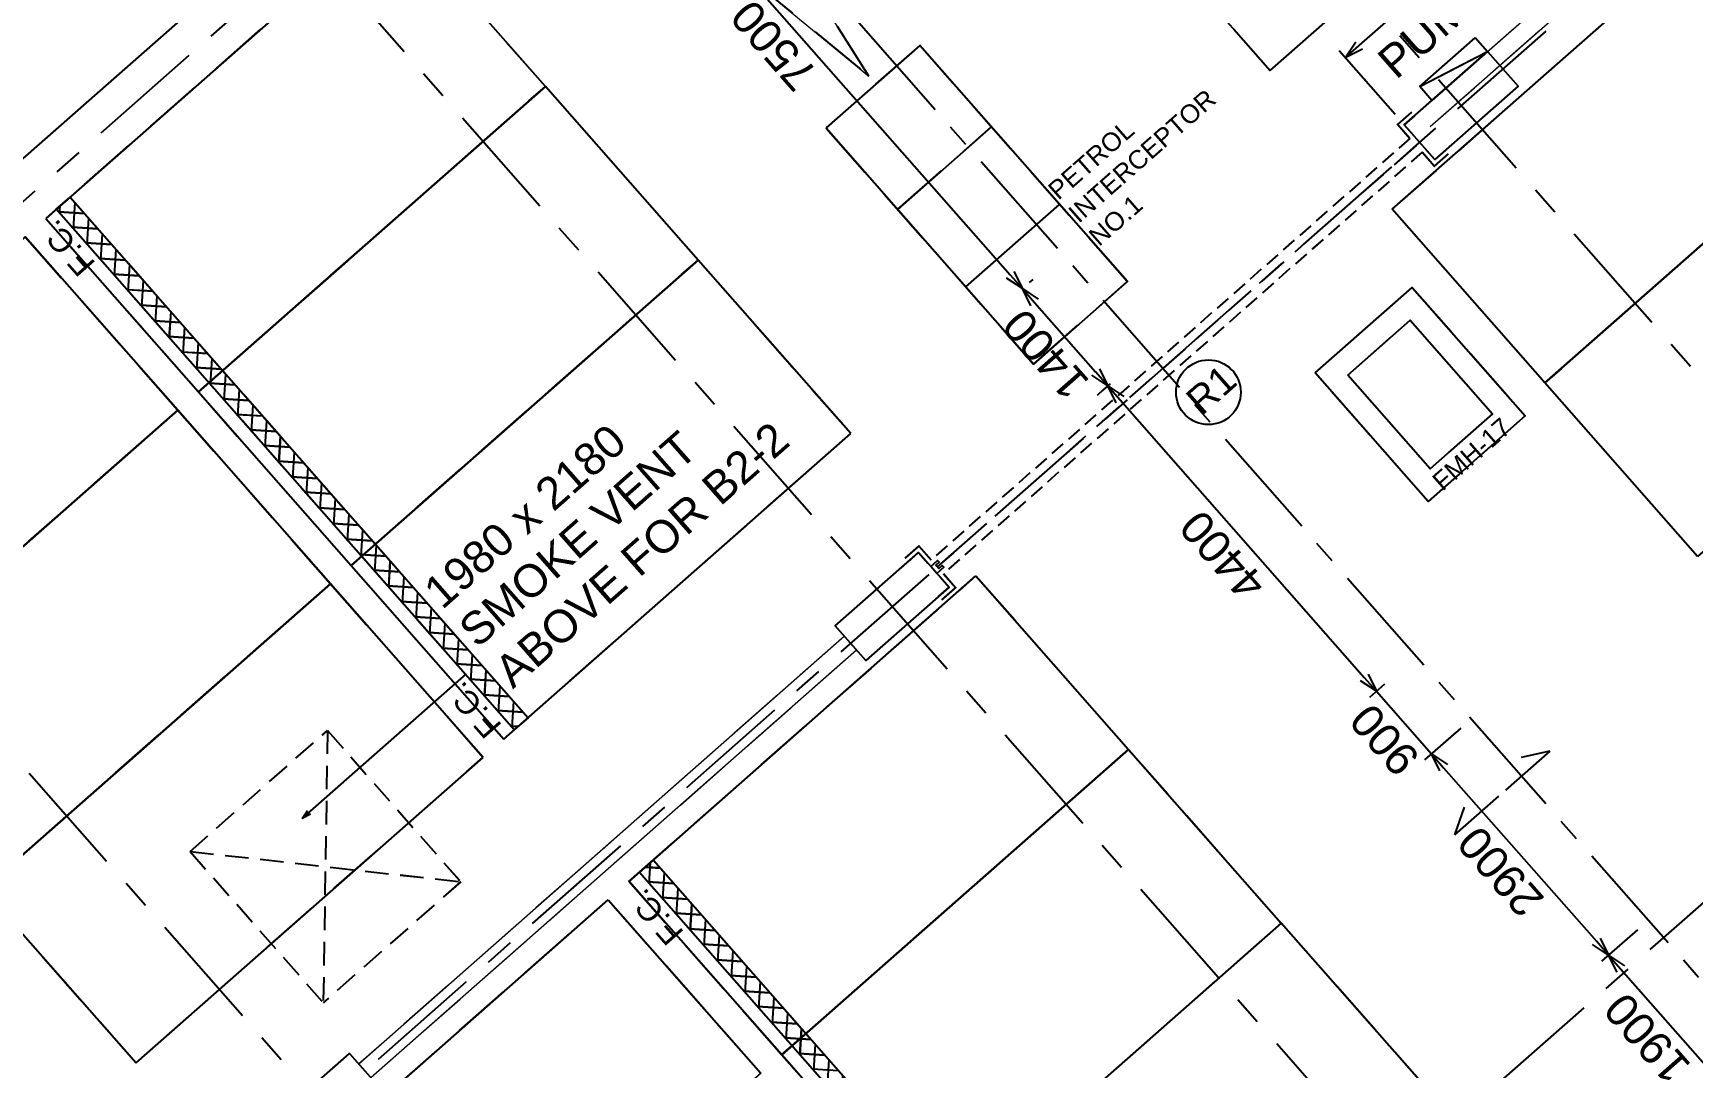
# Model space of a CAD drawing. Header units: millimetres. Extents: x 833946797 to 834440930, y 817746008 to 818399503.
# Drawn here: x 834311388 to 834329343, y 817964841 to 817976028 of the extents above; entities that cross this region are included whole.
import ezdxf

# ---------------------------------------------------------------- set-up
doc = ezdxf.new("R2010")
doc.units = ezdxf.units.MM
doc.header["$LTSCALE"] = 100
for name, pattern in [('CENTER', [2, 1.25, -0.25, 0.25, -0.25]), ('Grid Line', [22.225, 12.7, -3.175, 3.175, -3.175]), ('Hidden', [9.525, 6.35, -3.175]), ('HIDDENX2', [19.05, 12.7, -6.35])]:
    doc.linetypes.add(name, pattern=pattern)
for name, color, linetype in [('+C-160', 160, 'Hidden'), ('A-COLS', 3, 'Continuous'), ('DLN020__', 6, 'Continuous'), ('DLN030_1', 1, 'Continuous'), ('DLN030_2', 1, 'Continuous'), ('DLN0401_', 7, 'Continuous'), ('DLN0403__Room Name', 7, 'Continuous'), ('DLN040__', 3, 'Continuous'), ('DLN060__', 7, 'Continuous'), ('DLN220__', 7, 'Continuous'), ('DLN660', 1, 'Continuous'), ('DLN810__', 1, 'Continuous')]:
    doc.layers.add(name, color=color, linetype=linetype)
for name, color, linetype, lineweight in [('A-WALL', 7, 'Continuous', 9), ('A829_ROAD', 1, 'Continuous', 0), ('CORNER GUARD', 2, 'Continuous', 50), ('HCL520_T', 7, 'Continuous', 18)]:
    doc.layers.add(name, color=color, linetype=linetype, lineweight=lineweight)
doc.styles.add('3B50A-DLN-ARC-DWG-1002-P00-LB02$0$Standard', font='swiss.ttf')
doc.styles.get("Standard").update_dxf_attribs({"font": 'swiss.ttf'})
doc.styles.add('Swis721tBT', font='swissl.ttf')
doc.dimstyles.new('INTDIM', dxfattribs={"dimtxt": 200, "dimasz": 125, "dimexe": 100, "dimexo": 150, "dimgap": 80, "dimtad": 1, "dimdec": 0, "dimzin": 9, "dimdsep": 46, "dimtxsty": 'Swis721tBT', "dimblk": 'OPEN30', "dimcen": -125, "dimclrd": 256, "dimclre": 256, "dimclrt": 2, "dimaunit": 1, "dimadec": 1, "dimazin": 0, "dimtfac": 0.444444, "dimtdec": 0, "dimtix": 1, "dimtmove": 2, "dimatfit": 3, "dimldrblk": 'OPEN30', "dimfxl": 0, "dimtolj": 1, "dimlwd": -1, "dimlwe": -1, "dimarcsym": 0})
doc.dimstyles.new('INTDIM350', dxfattribs={"dimtxt": 350, "dimasz": 200, "dimexe": 100, "dimexo": 150, "dimgap": 100, "dimtad": 1, "dimdec": 0, "dimzin": 9, "dimdsep": 46, "dimtxsty": 'Swis721tBT', "dimblk": 'OPEN30', "dimcen": -125, "dimclrd": 256, "dimclre": 256, "dimclrt": 2, "dimaunit": 1, "dimadec": 1, "dimazin": 0, "dimtfac": 0.444444, "dimtdec": 0, "dimtix": 1, "dimtmove": 2, "dimatfit": 3, "dimldrblk": 'OPEN30', "dimfxl": 0, "dimtolj": 1, "dimlwd": -1, "dimlwe": -1, "dimarcsym": 0})
pattern_1 = [(86.3502, (834319897.64, 817945893.62), (-158.428, 10.1057), []), (176.3502, (834319897.64, 817945893.62), (-10.1057, -158.428), [])]

# ---------------------------------------------------------------- blocks, each defined once
blk = doc.blocks.new('_Open30')
at = {"color": 0, "linetype": 'ByBlock', "lineweight": -2}
for p, q in [((-1, 0.268), (0, 0)), ((0, 0), (-1, -0.268)), ((0, 0), (-1, 0))]:
    blk.add_line(p, q, dxfattribs=at)
blk = doc.blocks.new('*D31')
at = {"layer": 'Defpoints', "color": 0}
for p in [(834269377, 817985820), (834268235, 817984815), (834325665, 817921862)]:
    blk.add_point(p, dxfattribs=at)
at = {"layer": 'DLN030_1', "linetype": 'Continuous'}
for p, q in [((834269264, 817985721), (834268160, 817984749)), ((834324391, 817921007), (834268367, 817984665)), ((834325552, 817921763), (834324448, 817920791))]:
    blk.add_line(p, q, dxfattribs=at)
at = {"layer": 'DLN030_1', "xscale": 200, "yscale": 200, "zscale": 200}
for p, rotation in [((834268235, 817984815), 131.3501965874743), ((834324523, 817920857), 311.3501965874743)]:
    blk.add_blockref('_Open30', p, dxfattribs=dict(at, rotation=rotation))
at = {"layer": 'DLN030_1', "color": 2, "insert": (834295471, 817953436), "char_height": 400, "attachment_point": 5, "rotation": 311.3502, "style": 'Swis721tBT'}
blk.add_mtext('\\A1;85200', dxfattribs=at)
blk = doc.blocks.new('DLN_Parking - Parking - 2500 x 5000 _WL_-1233168-Car Park_B2_F')
at = {"layer": 'DLN660'}
for p, q in [((0, 0), (0, 5000)), ((0, 5000), (2500, 5000)), ((2500, 5000), (2500, 0)), ((2500, 0), (0, 0))]:
    blk.add_line(p, q, dxfattribs=at)
blk = doc.blocks.new('A05-_14-flat-3')
at = {"layer": 'A829_ROAD'}
for p, q in [((-275, 3909), (275, 3909)), ((-50, 709), (-275, 3909)), ((275, 3909), (50, 709)), ((-375, 709), (0, -1624)), ((-50, 709), (-375, 709)), ((0, -1624), (375, 709)), ((375, 709), (50, 709))]:
    blk.add_line(p, q, dxfattribs=at)
blk = doc.blocks.new('*D87')
at = {"layer": 'Defpoints', "color": 0}
for p in [(834269376, 817985821), (834268235, 817984816), (834325664, 817921862)]:
    blk.add_point(p, dxfattribs=at)
at = {"layer": 'DLN030_1', "linetype": 'Continuous'}
for p, q in [((834269264, 817985721), (834268159, 817984750)), ((834324391, 817921007), (834268367, 817984666)), ((834325552, 817921763), (834324448, 817920791))]:
    blk.add_line(p, q, dxfattribs=at)
at = {"layer": 'DLN030_1', "xscale": 200, "yscale": 200, "zscale": 200}
for p, rotation in [((834268235, 817984816), 131.3501965866839), ((834324523, 817920857), 311.3501965866839)]:
    blk.add_blockref('_Open30', p, dxfattribs=dict(at, rotation=rotation))
at = {"layer": 'DLN030_1', "color": 2, "insert": (834295471, 817953436), "char_height": 400, "attachment_point": 5, "rotation": 311.3502, "style": 'Swis721tBT'}
blk.add_mtext('\\A1;85200', dxfattribs=at)
blk = doc.blocks.new('CORNER GUARD')
at = {"layer": 'CORNER GUARD', "color": 0, "const_width": 20}
blk.add_lwpolyline([(-150, -50), (50, -50), (50, 150)], dxfattribs=at)
at = {"layer": 'Defpoints', "color": 0}
blk.add_lwpolyline([(-150, 0), (0, 0), (0, 150)], dxfattribs=at)
blk = doc.blocks.new('A$C029C5A43')
at = {"layer": '+C-160'}
for p, q in [((43871, 55966), (38871, 55966)), ((38571, 52816), (38571, 55316)), ((43871, 55316), (38871, 55316)), ((38871, 55316), (38871, 52816)), ((39021, 55260), (39076, 55314)), ((39021, 55314), (39221, 55314)), ((39021, 47816), (39021, 55314)), ((39221, 55304), (39211, 55314)), ((39221, 55314), (39220, 47814)), ((43871, 52816), (43871, 55316)), ((39221, 55080), (39021, 55280)), ((39021, 55035), (39221, 55235)), ((39221, 54856), (39021, 55055)), ((39021, 54811), (39221, 55010)), ((39221, 54631), (39021, 54831)), ((39021, 54586), (39221, 54786)), ((39221, 54407), (39021, 54606)), ((39021, 54362), (39221, 54561)), ((39221, 54182), (39021, 54382)), ((39021, 54137), (39221, 54337)), ((39221, 53958), (39021, 54157)), ((39021, 53913), (39221, 54112)), ((39221, 53733), (39021, 53933)), ((39021, 53688), (39221, 53888)), ((39221, 53509), (39021, 53708)), ((39021, 53464), (39221, 53663)), ((39221, 53284), (39021, 53484)), ((39021, 53239), (39221, 53439)), ((39221, 53060), (39021, 53259)), ((39021, 53015), (39221, 53214)), ((39220, 52835), (39021, 53035)), ((39021, 52790), (39221, 52990)), ((38571, 52816), (33571, 52816)), ((33571, 52816), (38571, 52816)), ((38571, 50316), (38571, 52816)), ((43871, 52816), (38871, 52816)), ((38871, 52816), (38871, 50316)), ((38871, 52816), (43871, 52816)), ((39220, 52611), (39021, 52810)), ((43871, 50316), (43871, 52816)), ((39021, 52566), (39220, 52765)), ((39220, 52386), (39021, 52586)), ((39021, 52341), (39220, 52541)), ((39220, 52162), (39021, 52361)), ((39021, 52117), (39220, 52316)), ((46300, 52272), (46571, 50586)), ((46571, 50586), (46842, 52272)), ((39220, 51937), (39021, 52137)), ((39021, 51892), (39220, 52091)), ((39220, 51713), (39021, 51912)), ((39021, 51668), (39220, 51867)), ((39220, 51488), (39021, 51688)), ((39021, 51443), (39220, 51642)), ((39220, 51264), (39021, 51463)), ((39021, 51218), (39220, 51418)), ((39220, 51039), (39021, 51239)), ((39021, 50994), (39220, 51193)), ((39220, 50815), (39021, 51014)), ((39021, 50769), (39220, 50969)), ((39220, 50590), (39021, 50790)), ((39021, 50545), (39220, 50744)), ((39220, 50366), (39021, 50565)), ((39021, 50320), (39220, 50520)), ((45853, 50473), (45853, 47073)), ((47203, 50473), (45853, 50473)), ((47203, 47073), (47203, 50473)), ((38571, 50316), (33571, 50316)), ((33571, 50316), (33571, 47816)), ((33571, 50316), (38571, 50316)), ((38571, 47816), (38571, 50316)), ((43871, 50316), (38871, 50316)), ((38871, 50316), (38871, 47816)), ((38871, 50316), (43871, 50316)), ((39220, 50141), (39021, 50341)), ((39021, 50096), (39220, 50295)), ((43871, 47816), (43871, 50316)), ((39220, 49917), (39021, 50116)), ((49871, 50266), (49871, 47766)), ((39021, 49871), (39220, 50071)), ((39220, 49692), (39021, 49892)), ((39021, 49647), (39220, 49846)), ((39220, 49468), (39021, 49667)), ((39021, 49422), (39220, 49622)), ((39220, 49244), (39021, 49443)), ((39021, 49198), (39220, 49397)), ((39220, 49019), (39021, 49218)), ((45853, 49300, 0), (47203, 49300, 0)), ((39021, 48973), (39220, 49173)), ((39220, 48795), (39021, 48994)), ((39021, 48749), (39220, 48948)), ((39220, 48570), (39021, 48769)), ((39021, 48524), (39220, 48723)), ((39220, 48346), (39021, 48545)), ((39021, 48300), (39220, 48499)), ((39220, 48121), (39021, 48320)), ((39021, 48075), (39220, 48274)), ((45853, 48183, 0), (47203, 48183, 0)), ((39220, 47897), (39021, 48096)), ((39021, 47851), (39220, 48050)), ((33571, 47816), (38571, 47816)), ((38871, 47816), (43871, 47816)), ((39077, 47815), (39021, 47871)), ((39220, 47814), (39021, 47816)), ((39209, 47814), (39220, 47825)), ((49871, 47766), (54871, 47766)), ((45853, 47073), (47203, 47073)), ((50971, 46366, 0), (50971, 46566, 0)), ((50971, 46566, 0), (51771, 46566, 0)), ((50971, 46566, 0), (51771, 46366, 0)), ((51771, 46566, 0), (51771, 46366, 0)), ((34171, 46366, 0), (35371, 46366, 0)), ((34171, 46366, 0), (35371, 46366, 0)), ((35371, 46366, 0), (35371, 45866, 0)), ((35371, 46366, 0), (35371, 45866, 0)), ((42371, 45866, 0), (42371, 46366, 0)), ((42371, 46366, 0), (43571, 46366, 0)), ((42371, 45866, 0), (42371, 46366, 0)), ((42371, 46366, 0), (43571, 46366, 0)), ((43421, 46415, 0), (43621, 46415, 0)), ((43421, 46365, 0), (43571, 46365, 0)), ((43571, 46366, 0), (43571, 45866, 0)), ((43571, 46366, 0), (43571, 45866, 0)), ((43571, 46365, 0), (43571, 46215, 0)), ((43621, 46415, 0), (43621, 46215, 0)), ((50721, 46416, 0), (50521, 46416, 0)), ((50521, 46416, 0), (50521, 46216, 0)), ((50571, 45866, 0), (50571, 46366, 0)), ((50571, 46366, 0), (51771, 46366, 0)), ((50571, 45866, 0), (50571, 46366, 0)), ((50571, 46366, 0), (51771, 46366, 0)), ((50721, 46366, 0), (50571, 46366, 0)), ((50571, 46366, 0), (50571, 46216, 0)), ((51771, 46366, 0), (50971, 46366, 0)), ((51771, 46366, 0), (51771, 45866, 0)), ((51771, 46366, 0), (51771, 45866, 0)), ((43571, 46166), (43671, 46166)), ((43571, 46066), (43571, 46166)), ((43671, 46166), (43671, 46141)), ((43671, 46066), (43571, 46066)), ((43571, 45865, 0), (43571, 46015, 0)), ((43671, 46141), (43621, 46141)), ((43621, 46141), (43621, 46091)), ((43621, 46091), (43671, 46091)), ((43621, 45815, 0), (43621, 46015, 0)), ((43671, 46091), (43671, 46066)), ((50521, 45816, 0), (50521, 46016, 0)), ((50571, 45866, 0), (50571, 46016, 0)), ((43571, 45866, 0), (42371, 45866, 0)), ((43571, 45866, 0), (42371, 45866, 0)), ((43421, 45865, 0), (43571, 45865, 0)), ((43421, 45815, 0), (43621, 45815, 0)), ((50721, 45816, 0), (50521, 45816, 0)), ((51771, 45866, 0), (50571, 45866, 0)), ((51771, 45866, 0), (50571, 45866, 0)), ((50721, 45866, 0), (50571, 45866, 0)), ((33571, 45766), (38571, 45766)), ((38571, 45766), (38571, 43266)), ((38871, 43266), (38871, 45766)), ((38871, 45766), (43871, 45766)), ((39021, 45606), (39179, 45764)), ((39021, 45764), (39221, 45764)), ((39021, 28766), (39021, 45764)), ((39221, 45426), (39021, 45626)), ((39221, 45651), (39107, 45764)), ((39221, 45764), (39220, 28766)), ((43871, 45766), (43871, 43266)), ((49871, 43266), (49871, 45766)), ((49871, 45766), (54871, 45766)), ((39021, 45381), (39221, 45581)), ((39221, 45202), (39021, 45402)), ((39021, 45157), (39221, 45357)), ((39221, 44977), (39021, 45177)), ((39021, 44932), (39221, 45132)), ((39221, 44753), (39021, 44953)), ((39021, 44708), (39221, 44908)), ((48075, 44989, 0), (49475, 44989, 0)), ((48075, 43139, 0), (48075, 44989, 0)), ((49475, 44989, 0), (49475, 43139, 0)), ((39221, 44528), (39021, 44728)), ((48325, 44739, 0), (49225, 44739, 0)), ((48325, 43389, 0), (48325, 44739, 0)), ((49225, 44739, 0), (49225, 43389, 0)), ((39021, 44483), (39221, 44683)), ((39221, 44304), (39021, 44504)), ((39021, 44259), (39221, 44459)), ((39221, 44079), (39021, 44279)), ((39021, 44034), (39221, 44234)), ((39221, 43855), (39021, 44054)), ((39021, 43810), (39221, 44010)), ((39221, 43630), (39021, 43830)), ((39021, 43585), (39221, 43785)), ((39221, 43406), (39021, 43605)), ((39021, 43361), (39221, 43560)), ((39221, 43181), (39021, 43381)), ((39021, 43136), (39221, 43336)), ((49225, 43389, 0), (48325, 43389, 0)), ((38871, 40766), (38871, 43266)), ((38871, 43266), (43871, 43266)), ((43871, 43266), (38871, 43266)), ((39221, 42957), (39021, 43156)), ((39021, 42912), (39221, 43111)), ((43871, 43266), (43871, 40766)), ((49475, 43139, 0), (48075, 43139, 0)), ((49871, 40766), (49871, 43266)), ((49871, 43266), (54871, 43266)), ((54871, 43266), (49871, 43266)), ((39021, 42687), (39221, 42887)), ((43871, 40766), (38871, 40766)), ((43871, 40766), (38871, 40766)), ((43871, 38266), (43871, 40766)), ((45909, 40242, 0), (46187, 40395, 0)), ((47278, 40242, 0), (45909, 40242, 0)), ((45909, 40242, 0), (47278, 40242, 0)), ((47278, 40242, 0), (47000, 40395, 0))]:
    blk.add_line(p, q, dxfattribs=at)
at = {"layer": '+C-160', "linetype": 'HIDDENX2', "ltscale": 0.2}
for p, q in [((35521, 49146), (37501, 49146)), ((35521, 49146), (35521, 46966)), ((35521, 49146), (37501, 46966)), ((37501, 49146), (35521, 46966)), ((37501, 49146), (37501, 46966)), ((37501, 46966), (35521, 46966))]:
    blk.add_line(p, q, dxfattribs=at)
at = {"layer": '+C-160', "lineweight": 18}
for p, q in [((35371, 46366), (34171, 46366)), ((35371, 45866), (35371, 46366)), ((43571, 46366), (42371, 46366)), ((42371, 46366), (42371, 45866)), ((43571, 45866), (43571, 46366)), ((50571, 46366, 0), (50571, 45866, 0)), ((50571, 46366, 0), (50571, 46116, 0)), ((50571, 46366, 0), (55071, 46366, 0)), ((51771, 45866, 0), (51771, 46366, 0)), ((42371, 46216), (35371, 46216)), ((50771, 46166, 0), (54871, 46166, 0)), ((42371, 46016), (35371, 46016)), ((42371, 45866), (43571, 45866))]:
    blk.add_line(p, q, dxfattribs=at)
at = {"layer": '+C-160', "linetype": 'Hidden', "ltscale": 0.25}
for p, q in [((50521, 46215), (43621, 46216)), ((50521, 46015), (43621, 46016))]:
    blk.add_line(p, q, dxfattribs=at)
at = {"layer": '+C-160', "linetype": 'Hidden', "ltscale": 0.5}
blk.add_line((50521, 46115), (43621, 46116), dxfattribs=at)
blk = doc.blocks.new('*D145')
at = {"layer": 'Defpoints', "color": 0}
for p in [(834328809, 817978603), (834329580, 817977727), (834326220, 817975037, 0)]:
    blk.add_point(p, dxfattribs=at)
at = {"layer": 'DLN030_2', "linetype": 'Continuous'}
for p, q in [((834329481, 817977839), (834328743, 817978678)), ((834325732, 817975894), (834328659, 817978471)), ((834326121, 817975149), (834325516, 817975837))]:
    blk.add_line(p, q, dxfattribs=at)
at = {"layer": 'DLN030_2', "xscale": 200, "yscale": 200, "zscale": 200}
for p, rotation in [((834328809, 817978603), 41.35019583601527), ((834325582, 817975762), 221.3501958360152)]:
    blk.add_blockref('_Open30', p, dxfattribs=dict(at, rotation=rotation))
at = {"layer": 'DLN030_2', "color": 2, "insert": (834327011, 817977393), "char_height": 350, "attachment_point": 5, "rotation": 41.3502, "style": 'Swis721tBT'}
blk.add_mtext('\\A1;4299', dxfattribs=at)
blk = doc.blocks.new('*D151')
at = {"layer": 'Defpoints', "color": 0}
for p in [(834323151, 817972336, 0), (834326121, 817969088), (834325921, 817968912)]:
    blk.add_point(p, dxfattribs=at)
at = {"layer": 'DLN030_2', "linetype": 'Continuous'}
for p, q in [((834323039, 817972237), (834322939, 817972149)), ((834323146, 817972064), (834325788, 817969062)), ((834326008, 817968989), (834325845, 817968846))]:
    blk.add_line(p, q, dxfattribs=at)
at = {"layer": 'DLN030_2', "xscale": 200, "yscale": 200, "zscale": 200}
for p, rotation in [((834323014, 817972215), 131.3501958360153), ((834325921, 817968912), 311.3501958360153)]:
    blk.add_blockref('_Open30', p, dxfattribs=dict(at, rotation=rotation))
at = {"layer": 'DLN030_2', "color": 2, "insert": (834324257, 817970378), "char_height": 350, "attachment_point": 5, "rotation": 131.3502, "style": 'Swis721tBT'}
blk.add_mtext('\\A1;4400', dxfattribs=at)
blk = doc.blocks.new('*D152')
at = {"layer": 'Defpoints', "color": 0}
for p in [(834326121, 817969088), (834326944, 817968614), (834326515, 817968236)]:
    blk.add_point(p, dxfattribs=at)
at = {"layer": 'DLN030_2', "linetype": 'Continuous'}
for p, q in [((834326008, 817968989), (834325845, 817968846)), ((834325921, 817968912), (834326515, 817968236)), ((834326832, 817968514), (834326440, 817968170))]:
    blk.add_line(p, q, dxfattribs=at)
at = {"layer": 'DLN030_2', "color": 2, "insert": (834326008, 817968389), "char_height": 350, "attachment_point": 5, "rotation": 131.3502, "style": 'Swis721tBT'}
blk.add_mtext('\\A1;900', dxfattribs=at)
blk = doc.blocks.new('*D153')
at = {"layer": 'Defpoints', "color": 0}
for p in [(834326899, 817968573), (834328857, 817966433), (834328431, 817966059)]:
    blk.add_point(p, dxfattribs=at)
at = {"layer": 'DLN030_2', "linetype": 'Continuous'}
for p, q in [((834326786, 817968474), (834326440, 817968170)), ((834326647, 817968086), (834328299, 817966209)), ((834328744, 817966334), (834328356, 817965993))]:
    blk.add_line(p, q, dxfattribs=at)
at = {"layer": 'DLN030_2', "xscale": 200, "yscale": 200, "zscale": 200}
for p, rotation in [((834326515, 817968236), 131.3501958360153), ((834328431, 817966059), 311.3501958360153)]:
    blk.add_blockref('_Open30', p, dxfattribs=dict(at, rotation=rotation))
at = {"layer": 'DLN030_2', "color": 2, "insert": (834327263, 817966963), "char_height": 350, "attachment_point": 5, "rotation": 131.3502, "style": 'Swis721tBT'}
blk.add_mtext('\\A1;2900', dxfattribs=at)
blk = doc.blocks.new('*D154')
at = {"layer": 'Defpoints', "color": 0}
for p in [(834328857, 817966433), (834330112, 817965007, 0), (834329687, 817964633)]:
    blk.add_point(p, dxfattribs=at)
at = {"layer": 'DLN030_2', "linetype": 'Continuous'}
for p, q in [((834328744, 817966334), (834328356, 817965993)), ((834328563, 817965909), (834329554, 817964783)), ((834329999, 817964908), (834329611, 817964567))]:
    blk.add_line(p, q, dxfattribs=at)
at = {"layer": 'DLN030_2', "xscale": 200, "yscale": 200, "zscale": 200}
for p, rotation in [((834328431, 817966059), 131.3501958360153), ((834329687, 817964633), 311.3501958360153)]:
    blk.add_blockref('_Open30', p, dxfattribs=dict(at, rotation=rotation))
at = {"layer": 'DLN030_2', "color": 2, "insert": (834328849, 817965161), "char_height": 350, "attachment_point": 5, "rotation": 131.3502, "style": 'Swis721tBT'}
blk.add_mtext('\\A1;1900', dxfattribs=at)
blk = doc.blocks.new('*D186')
at = {"layer": 'Defpoints', "color": 0}
for p in [(834317134, 817978896), (834322089, 817973266), (834322089, 817973266)]:
    blk.add_point(p, dxfattribs=at)
at = {"layer": 'DLN030_2', "linetype": 'Continuous'}
for p, q in [((834317247, 817978995), (834317209, 817978962)), ((834317266, 817978746), (834321957, 817973416)), ((834322202, 817973365), (834322164, 817973332))]:
    blk.add_line(p, q, dxfattribs=at)
at = {"layer": 'DLN030_2', "xscale": 200, "yscale": 200, "zscale": 200}
for p, rotation in [((834317134, 817978896), 131.3501958360153), ((834322089, 817973266), 311.3501958360153)]:
    blk.add_blockref('_Open30', p, dxfattribs=dict(at, rotation=rotation))
at = {"layer": 'DLN030_2', "color": 2, "insert": (834319401, 817975896), "char_height": 350, "attachment_point": 5, "rotation": 131.3502, "style": 'Swis721tBT'}
blk.add_mtext('\\A1;7500', dxfattribs=at)
blk = doc.blocks.new('*D187')
at = {"layer": 'Defpoints', "color": 0}
for p in [(834322089, 817973266), (834323014, 817972215), (834323014, 817972215)]:
    blk.add_point(p, dxfattribs=at)
at = {"layer": 'DLN030_2', "linetype": 'Continuous'}
for p, q in [((834322202, 817973365), (834322164, 817973332)), ((834322221, 817973115), (834322882, 817972365)), ((834322901, 817972115), (834322939, 817972149))]:
    blk.add_line(p, q, dxfattribs=at)
at = {"layer": 'DLN030_2', "xscale": 200, "yscale": 200, "zscale": 200}
for p, rotation in [((834322089, 817973266), 131.3501958360153), ((834323014, 817972215), 311.3501958360153)]:
    blk.add_blockref('_Open30', p, dxfattribs=dict(at, rotation=rotation))
at = {"layer": 'DLN030_2', "color": 2, "insert": (834322341, 817972555), "char_height": 350, "attachment_point": 5, "rotation": 131.3502, "style": 'Swis721tBT'}
blk.add_mtext('\\A1;1400', dxfattribs=at)

msp = doc.modelspace()

# ---------------------------------------------------------------- hatches: boundary and pattern name
at = {"layer": 'A-WALL'}
h = msp.add_hatch(dxfattribs=at)
h.set_pattern_fill('ANSI31', scale=50)
h.set_pattern_definition([(86.350195828, (-1e-07, 1e-07), (-158.428018635, 10.105711821), [])])
edge = h.paths.add_edge_path()
edge.add_line((834373398.9, 817975260.5), (834373587.8, 817975426.8))
edge.add_line((834373587.8, 817975426.8), (834373233.3, 817980498))
edge.add_line((834373233.3, 817980498), (834338943.8, 818019460))
edge.add_arc((834332615.6, 818013879.7), 8437.1, 41.40656, 102.76311)
edge.add_line((834330751.7, 818022108.4), (834321993.3, 818032060.3))
edge.add_line((834321993.3, 818032060.3), (834277327.5, 817992751.1))
edge.add_line((834277327.5, 817992751.1), (834277459.6, 817992600.9))
edge.add_line((834277459.6, 817992600.9), (834321975.3, 818031778))
edge.add_line((834321975.3, 818031778), (834330680.7, 818021886.4))
edge.add_arc((834332615.6, 818013879.7), 8237.1, 41.40793, 103.58613, ccw=False)
edge.add_line((834338793.6, 818019327.9), (834373038.5, 817980416.6))
edge.add_line((834373038.5, 817980416.6), (834373398.9, 817975260.5))
at = {"layer": 'DLN060__'}
h = msp.add_hatch(dxfattribs=at)
h.set_pattern_fill('EARTH', color=251, scale=150, angle=45)
h.set_pattern_definition([(86.35019583, (1453154.1, 238293.2), (-889.9338409, 1011.2023827), [952.5, -952.5]), (86.35019583, (1452797.6, 238315.9), (-889.9338409, 1011.2023827), [952.5, -952.5]), (86.35019583, (1452441.2, 238338.6), (-889.9338409, 1011.2023827), [952.5, -952.5]), (176.35019583, (1452329.9, 238465), (-1011.2023827, -889.9338409), [952.5, -952.5]), (176.35019583, (1452352.65, 238821.5), (-1011.2023827, -889.9338409), [952.5, -952.5]), (176.35019583, (1452375.4, 239178), (-1011.2023827, -889.9338409), [952.5, -952.5])])
edge = h.paths.add_edge_path()
edge.add_line((834303001.7, 817954269.4), (834304578.4, 817955656.4))
edge.add_line((834304578.4, 817955656.4), (834331037.8, 817925591.5))
edge.add_line((834331037.8, 817925591.5), (834375206.5, 817964463.2))
edge.add_line((834375206.5, 817964463.2), (834374060.9, 817980844.8))
edge.add_line((834374060.9, 817980844.8), (834339581.5, 818020021.9))
edge.add_arc((834332615.9, 818013881.7), 9285.6, 41.39677, 99.60462)
edge.add_line((834331066.6, 818023037.1), (834322069.8, 818033259.9))
edge.add_line((834322069.8, 818033259.9), (834273725.6, 817990713.5))
edge.add_line((834273725.6, 817990713.5), (834304578.4, 817955656.4))
edge.add_line((834304578.4, 817955656.4), (834303001.7, 817954269.4))
edge.add_line((834303001.7, 817954269.4), (834270761.5, 817990902.8))
edge.add_line((834270761.5, 817990902.8), (834322258.6, 818036224.1))
edge.add_line((834322258.6, 818036224.1), (834331970.3, 818025189))
edge.add_arc((834332622.3, 818013717.3), 11490.2, 42.02614, 93.25305, ccw=False)
edge.add_line((834341157.7, 818021409.6), (834375550.8, 817982329.9))
edge.add_line((834375550.8, 817982329.9), (834377279, 817963489.7))
edge.add_line((834377279, 817963489.7), (834330848.8, 817922627.7))
edge.add_line((834330848.8, 817922627.7), (834303001.7, 817954269.4))
at = {"layer": 'DLN810__'}
h = msp.add_hatch(dxfattribs=at)
h.set_pattern_fill('ANSI37', color=256, scale=50)
h.set_pattern_definition(pattern_1)
h.paths.add_polyline_path([(834311638, 817974123.6), (834311788, 817974255.6), (834316742.3, 817968624.9), (834316592, 817968494.5)])
h = msp.add_hatch(dxfattribs=at)
h.set_pattern_fill('ANSI37', color=256, scale=50)
h.set_pattern_definition(pattern_1)
h.paths.add_polyline_path([(834317947.3, 817966954.5), (834318097.3, 817967086.5), (834329327, 817954325.3), (834329177.6, 817954193.9)])

# ---------------------------------------------------------------- linework, layer by layer
at = {"layer": 'A-COLS', "lineweight": 18}
for p, q in [((834327451.6, 817975454, 0.1), (834327121.2, 817975829.4, 0.1)), ((834326220.4, 817975036.6, 0.1), (834326550.7, 817974661.2, 0.1)), ((834320965.6, 817970412), (834320064.8, 817969619.2)), ((834321296, 817970036.6), (834320965.6, 817970412)), ((834320395.1, 817969243.8), (834321296, 817970036.6)), ((834320064.8, 817969619.2), (834320395.1, 817969243.8)), ((834314810, 817964994.6), (834313909.2, 817964201.8)), ((834315140.3, 817964619.2), (834314810, 817964994.6))]:
    msp.add_line(p, q, dxfattribs=at)
at = {"layer": 'A-COLS', "elevation": -0.1}
for points in [[(834327121.2, 817975829.4), (834327451.6, 817975454), (834326550.7, 817974661.2), (834326220.4, 817975036.6)], [(834326550.7, 817974661.2), (834326220.4, 817975036.6), (834327121.2, 817975829.4), (834327451.6, 817975454)], [(834320965.6, 817970412), (834321296, 817970036.6), (834320395.1, 817969243.8), (834320064.8, 817969619.2)], [(834321296, 817970036.6), (834320395.1, 817969243.8), (834320064.8, 817969619.2), (834320965.6, 817970412)], [(834314810, 817964994.6), (834315140.3, 817964619.2), (834314239.5, 817963826.4), (834313909.2, 817964201.8)], [(834315140.3, 817964619.2), (834314239.5, 817963826.4), (834313909.2, 817964201.8), (834314810, 817964994.6)]]:
    msp.add_lwpolyline(points, close=True, dxfattribs=at)
at = {"layer": 'A-WALL', "lineweight": 18}
for p, q in [((834326220.4, 817975036.6, -0.1), (834329598.5, 817978009.5, -0.1)), ((834326502.7, 817975018.6, 0.1), (834329580.5, 817977727.3, -0.1)), ((834326220.4, 817975036.6, 0.1), (834326385.6, 817974848.9, 0.1)), ((834320163.9, 817969506.6), (834314909.1, 817964882)), ((834320296, 817969356.4), (834315041.2, 817964731.8))]:
    msp.add_line(p, q, dxfattribs=at)
at = {"layer": 'A-WALL', "linetype": 'Hidden', "ltscale": 0.25}
for p, q in [((834326282.3, 817974890.6), (834321102.3, 817970332.4)), ((834326414.4, 817974740.5), (834321234.4, 817970182.3))]:
    msp.add_line(p, q, dxfattribs=at)
at = {"layer": 'DLN020__', "linetype": 'Grid Line'}
for p, q in [((834353860.2, 817944538.6), (834286307.1, 818021296.9)), ((834347704.6, 817939121.1), (834280151.5, 818015879.5)), ((834353113.9, 818011026.4), (834285504.5, 817951525.1)), ((834341549, 817933703.7), (834273995.9, 818010462.1)), ((834361118.7, 818005416.1), (834291780.8, 817944393.6)), ((834366536.1, 817999260.5), (834297198.2, 817938237.9))]:
    msp.add_line(p, q, dxfattribs=at)
at = {"layer": 'DLN0401_', "color": 0}
msp.add_circle((834324102.2, 817972145.7), 350, dxfattribs=at)
msp.add_circle((834324102.2, 817972145.7), 350, dxfattribs=at)
at = {"layer": 'DLN220__', "color": 3, "linetype": 'Hidden', "ltscale": 0.5}
msp.add_line((834326348.3, 817974815.6), (834321168.3, 817970257.3), dxfattribs=at)
at = {"layer": 'DLN220__', "color": 4, "linetype": 'HIDDENX2', "ltscale": 0.2}
for p, q in [((834313086, 817967180.6), (834314572.3, 817968488.7)), ((834314572.3, 817968488.7), (834314526.2, 817965544.1)), ((834314572.3, 817968488.7), (834316012.6, 817966852.2)), ((834313086, 817967180.6), (834314526.2, 817965544.1)), ((834313086, 817967180.6), (834316012.6, 817966852.2)), ((834316012.6, 817966852.2), (834314526.2, 817965544.1))]:
    msp.add_line(p, q, dxfattribs=at)
at = {"layer": 'DLN220__'}
msp.add_lwpolyline([(834321097.8, 817970261.8), (834321172.8, 817970327.9), (834321189.3, 817970309.1), (834321151.8, 817970276.1), (834321184.8, 817970238.6), (834321222.4, 817970271.6), (834321238.9, 817970252.8), (834321163.8, 817970186.8)], close=True, dxfattribs=at)
at = {"layer": 'DLN810__', "color": 2, "linetype": 'CENTER', "ltscale": 10}
msp.add_line((834334360.5, 817960186.8), (834302202.9, 817996726.4), dxfattribs=at)
at = {"layer": 'DLN810__'}
for p, q in [((834326388.6, 817975451, -0.2), (834327121.2, 817975829.4, -0.2)), ((834320740.8, 817974122.3, -0.1), (834321754.2, 817975014.2, -0.1)), ((834321478.5, 817973284, -0.1), (834322491.9, 817974175.9, -0.1))]:
    msp.add_line(p, q, dxfattribs=at)
for points in [[(834319965.3, 817975003.4), (834322211.6, 817972451.1), (834323225, 817973343), (834320978.8, 817975895.3)], [(834311638, 817974123.6), (834311788, 817974255.6), (834316742.3, 817968624.9), (834316592, 817968494.5)], [(834317947.3, 817966954.5), (834318097.3, 817967086.5), (834329327, 817954325.3), (834329177.6, 817954193.9)]]:
    msp.add_lwpolyline(points, close=True, dxfattribs=at)
for points, elevation in [([(834326989.1, 817975979.5), (834327121.2, 817975829.4), (834326520.7, 817975300.8), (834326388.6, 817975451)], -0.2), ([(834325255.9, 817972353.9), (834326306.9, 817973278.8), (834327529.1, 817971890), (834326478.1, 817970965.1)], -0.1), ([(834325608.7, 817972331.4), (834326284.4, 817972926), (834327176.6, 817971912.9), (834326501, 817971318.3)], -0.1)]:
    msp.add_lwpolyline(points, close=True, dxfattribs=dict(at, elevation=elevation))

# ---------------------------------------------------------------- block references
at = {"rotation": 41.35019582799567}
msp.add_blockref('A$C029C5A43', (834318889.5, 817906820.3), dxfattribs=at)
at = {"layer": 'CORNER GUARD'}
for p, rotation in [((834326220.4, 817975036.6, -0.1), 221.3501958947497), ((834321296.2, 817970036.3, 0.1), 41.3501958279957)]:
    msp.add_blockref('CORNER GUARD', p, dxfattribs=dict(at, rotation=rotation))
at = {"layer": 'CORNER GUARD', "xscale": -1}
for p, rotation in [((834326550.7, 817974661.2, -0.1), 41.3501958664126), ((834320965.9, 817970411.7, 0.1), 221.3501958279957)]:
    msp.add_blockref('CORNER GUARD', p, dxfattribs=dict(at, rotation=rotation))
at = {"layer": 'DLN660', "xscale": -1}
for p, rotation in [((834324770, 817975625.1), 311.3501958279874), ((834313176.1, 817972148.8), 311.3501958279839), ((834314827.8, 817970272.1), 311.3501958279839), ((834309197.5, 817968647.3), 311.3501958279839), ((834316479.4, 817968395.4), 311.3501958279839), ((834310849.2, 817966770.6), 311.3501958279839), ((834312500.8, 817964893.9), 311.3501958279839), ((834322788.7, 817961226.3), 311.3501958280074)]:
    msp.add_blockref('DLN_Parking - Parking - 2500 x 5000 _WL_-1233168-Car Park_B2_F', p, dxfattribs=dict(at, rotation=rotation))
at = {"layer": 'DLN660'}
for p, rotation in [((834309443.4, 817976390.2), 311.3501958279957), ((834326091.3, 817974123.7), 311.3501958279961), ((834327743, 817972247), 311.3501958279961), ((834317833.8, 817966856.4), 311.3501958279957), ((834319485.4, 817964979.7), 311.3501958279957), ((834313855.2, 817963355), 311.3501958279957)]:
    msp.add_blockref('DLN_Parking - Parking - 2500 x 5000 _WL_-1233168-Car Park_B2_F', p, dxfattribs=dict(at, rotation=rotation))
at = {"layer": 'DLN810__', "color": 4, "xscale": 0.7229092483945704, "yscale": 0.7229092483945704, "zscale": 0.7229092483945704, "rotation": 41.3501958279957}
msp.add_blockref('A05-_14-flat-3', (834319654.1, 817976443.1), dxfattribs=at)

# ---------------------------------------------------------------- texts
at = {"layer": 'DLN0401_', "style": 'Swis721tBT'}
msp.add_text('R1', height=300, rotation=41.3502, dxfattribs=at).set_placement((834324029.7, 817971884.6))
msp.add_text('R1', height=300, rotation=41.3502, dxfattribs=at).set_placement((834324029.7, 817971884.6))
at = {"layer": 'DLN0403__Room Name', "insert": (834328267, 817977862.2), "char_height": 350, "width": 4469.683, "attachment_point": 3, "rotation": 41.3502, "line_spacing_factor": 1.00667}
msp.add_mtext('PUMP PANEL', dxfattribs=at)
at = {"layer": 'DLN040__', "attachment_point": 1, "rotation": 41.3502}
for s, width, insert, char_height in [('PETROL\\PINTERCEPTOR\\PNO.1', 3761.783, (834322346.9, 817974365.3, 0), 200), ('1980 x 2180', 3233.421, (834315580.8, 817970049.3, 0), 350), ('SMOKE VENT ABOVE FOR B2-2', 4689.421, (834315960.5, 817969631.6, 0), 350)]:
    msp.add_mtext_dynamic_manual_height_columns(s, width=width, gutter_width=1, heights=[0], dxfattribs=dict(at, insert=insert, char_height=char_height))
at = {"layer": 'DLN810__', "style": '3B50A-DLN-ARC-DWG-1002-P00-LB02$0$Standard'}
for p in [(834312072.6, 817973539), (834316468.9, 817968543.6), (834318438, 817966306.3)]:
    msp.add_text('F.C.', height=250, rotation=131.41807, dxfattribs=at).set_placement(p)
at = {"layer": 'HCL520_T', "insert": (834326503.9, 817971219.3, 0), "char_height": 200, "attachment_point": 1, "rotation": 41.3502}
msp.add_mtext_dynamic_manual_height_columns('FMH-17', width=3761.783, gutter_width=1, heights=[0], dxfattribs=at)

# ---------------------------------------------------------------- dimensions: what is measured, and where the dimension line sits
at = {"layer": 'DLN030_1'}
for base, p1, p2, picture, middle in [((834268234.5, 817984815.7), (834325664.5, 817921862.1), (834269376.3, 817985820.6), '*D87', (834295470.7, 817953435.9)), ((834268234.8, 817984815.4), (834325664.7, 817921861.8), (834269376.5, 817985820.3), '*D31', (834295470.9, 817953435.6))]:
    dim = msp.add_linear_dim(base=base, p1=p1, p2=p2, angle=131.3502, dimstyle='INTDIM', override={"dimtxt": 400, "dimasz": 200, "dimarcsym": 2}, dxfattribs=at)
    dim.commit()
    dim.dimension.update_dxf_attribs({"geometry": picture, "text_midpoint": middle, "dimtype": 160})
at = {"layer": 'DLN030_2'}
for base, p1, p2, angle, picture, middle in [((834322088.9, 817973265.5), (834317134, 817978895.7), (834322088.9, 817973265.5), 131.3502, '*D186', (834319401.4, 817975895.7)), ((834328809.1, 817978602.7), (834326220.4, 817975036.6, -0.1), (834329580, 817977726.8), 41.3502, '*D145', (834327010.5, 817977392.6)), ((834323013.9, 817972214.6), (834322088.9, 817973265.5), (834323013.9, 817972214.6), 131.3502, '*D187', (834322341.3, 817972555.2)), ((834325920.5, 817968911.8), (834323151.4, 817972335.6, 0.1), (834326120.7, 817969088), 131.3502, '*D151', (834324257.1, 817970378.3)), ((834326515.4, 817968235.9), (834326120.7, 817969088), (834326944.4, 817968613.5), 131.3502, '*D152', (834326007.8, 817968389)), ((834328431.3, 817966058.9), (834326898.5, 817968573.1), (834328856.6, 817966433.3), 131.3502, '*D153', (834327263.2, 817966962.5)), ((834329686.5, 817964632.6), (834328856.6, 817966433.3), (834330111.9, 817965007, -0.1), 131.3502, '*D154', (834328848.8, 817965160.9))]:
    dim = msp.add_linear_dim(base=base, p1=p1, p2=p2, angle=angle, dimstyle='INTDIM350', dxfattribs=at)
    dim.commit()
    dim.dimension.update_dxf_attribs({"geometry": picture, "text_midpoint": middle})

# ---------------------------------------------------------------- leaders
at = {"layer": 'DLN040__'}
msp.add_leader([(834314296.7, 817967537), (834316074.4, 817969101.6)], dimstyle='INTDIM', override={"dimtxt": 100, "dimasz": 100, "dimgap": 30, "dimtad": 0, "dimarcsym": 2}, dxfattribs=at)

doc.saveas('drawing.dxf')
